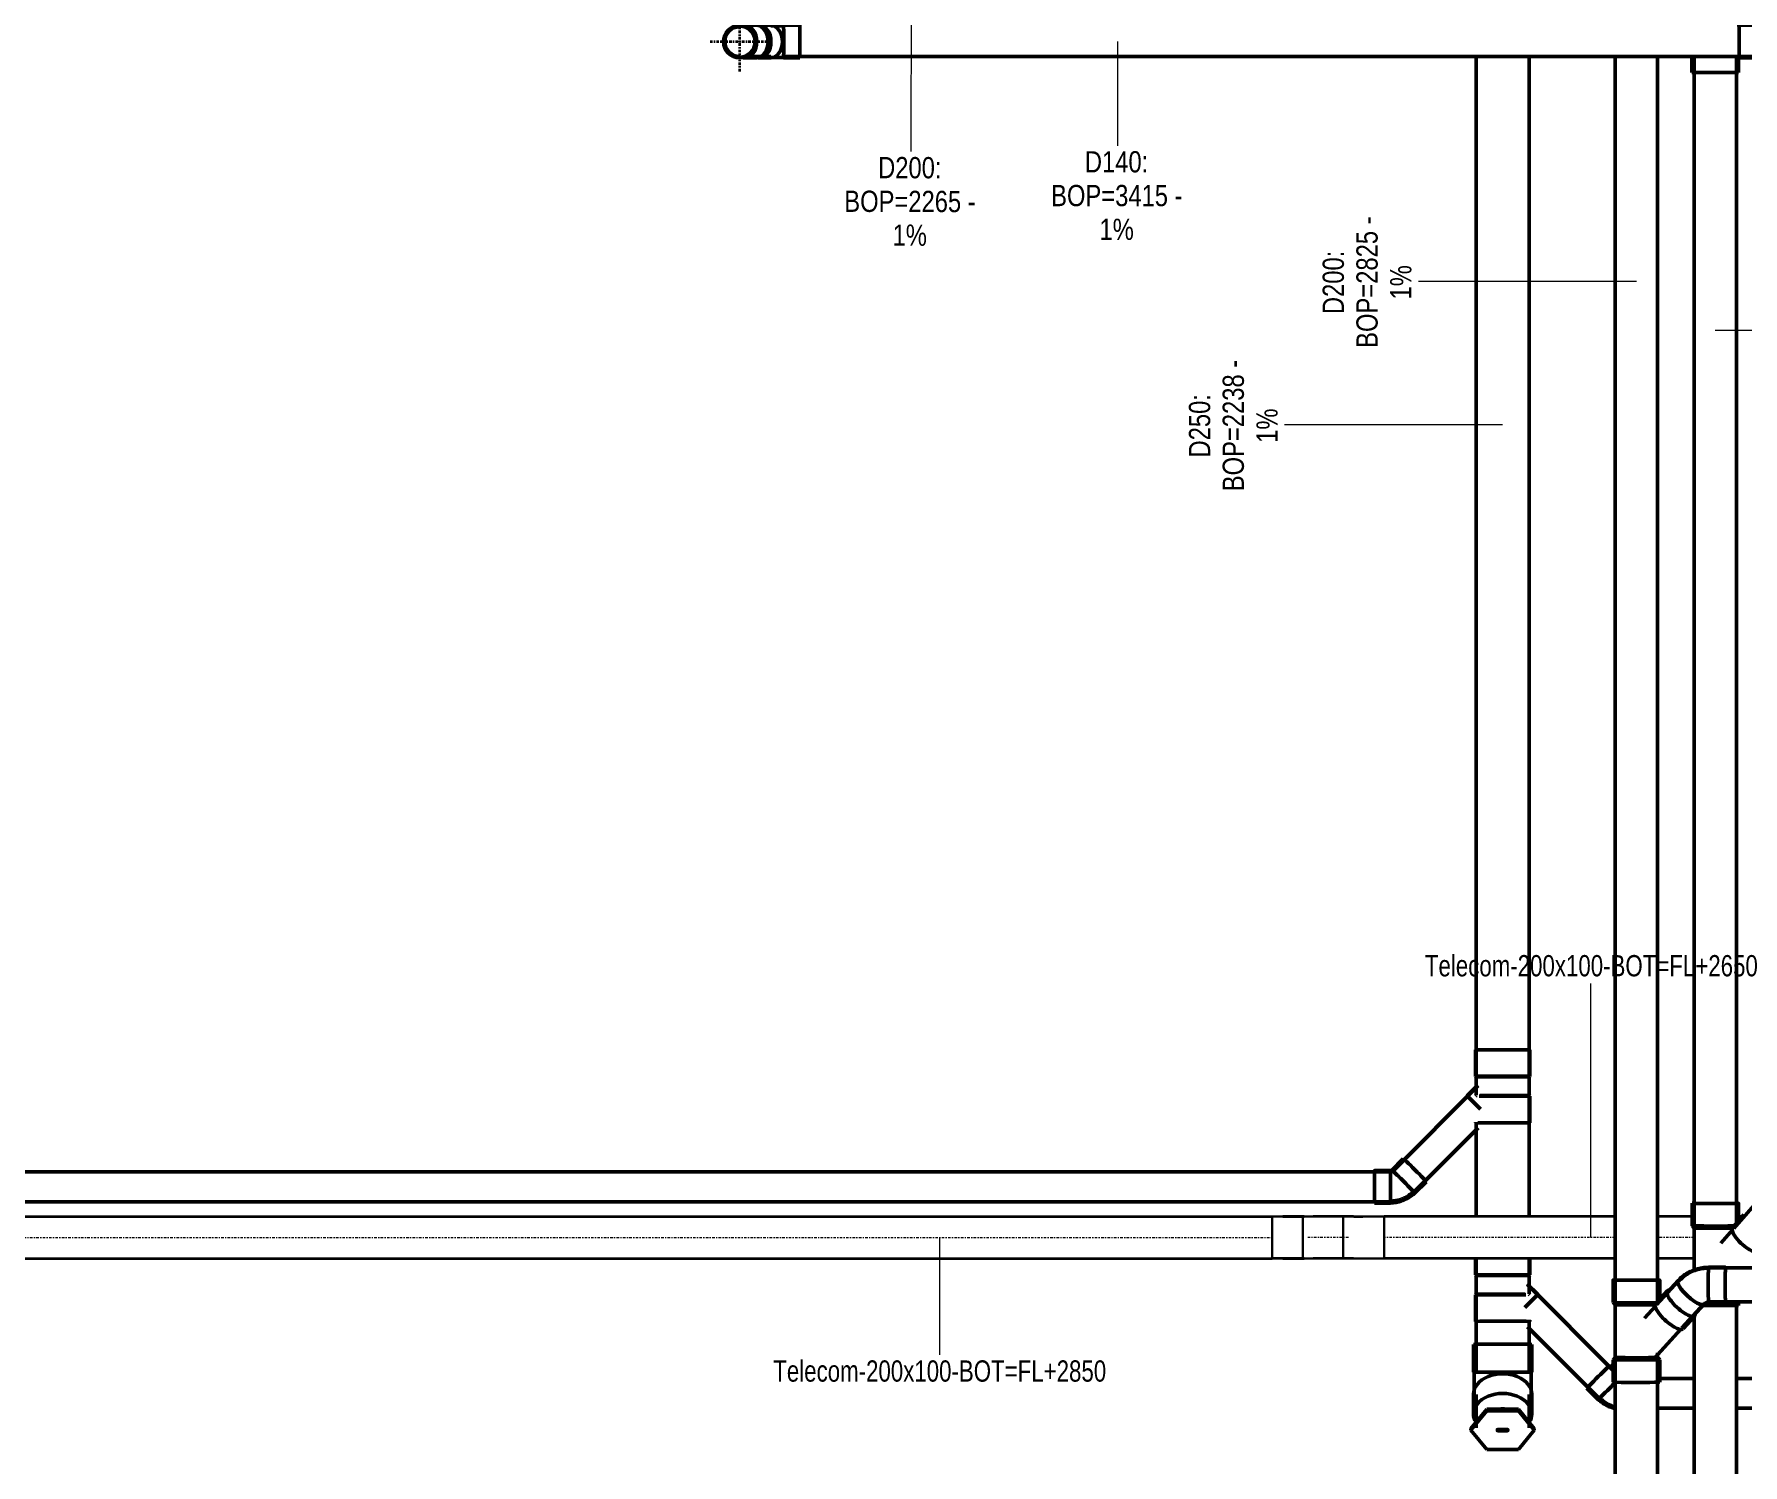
# Model space of a CAD drawing. Header units: millimetres. Extents: x -108050 to 96605, y 58136 to 140997.
# Drawn here: x -50888 to -42849, y 114179 to 120907 of the extents above; entities that cross this region are included whole.
import ezdxf

# ---------------------------------------------------------------- set-up
doc = ezdxf.new("R2010")
doc.units = ezdxf.units.MM
doc.linetypes.add('Center', pattern=[29.999999, 12, -6, 6, -6])
for name, color, linetype, lineweight in [('E-CABL-TRAY', 211, 'Continuous', 25), ('E-CABL-TRAY-CNTR', 211, 'Center', 18), ('E-CABL-TRAY-IDEN', 211, 'Continuous', 9), ('P-PIPE', 3, 'Continuous', 50), ('P-PIPE-CNTR', 3, 'Center', 35), ('P-PIPE-IDEN', 2, 'Continuous', 9)]:
    doc.layers.add(name, color=color, linetype=linetype, lineweight=lineweight)
doc.styles.add('Arial', font='arial.ttf', dxfattribs={"width": 0.8, "height": 100})
doc.styles.add('Arial_2', font='arial.ttf', dxfattribs={"width": 0.75, "height": 100})

# ---------------------------------------------------------------- blocks, each defined once
blk = doc.blocks.new('DSC_uPVC_Elbow_TienPhong - Standard-V5-HẦM')
at = {"layer": 'P-PIPE'}
for p, q in [((-43458.8, 114632.3), (-43474.4, 114647.9)), ((-43582.9, 114539.4), (-43529.1, 114485.7))]:
    blk.add_line(p, q, dxfattribs=at)
at = {"layer": 'P-PIPE', "flags": 128}
for points in [[(-43527.9, 114486.9), (-43523.3, 114482.4), (-43518.5, 114478.2), (-43513.6, 114474.1), (-43508.4, 114470.2), (-43503.2, 114466.6), (-43497.7, 114463.2), (-43492.2, 114459.9), (-43486.5, 114456.9), (-43480.7, 114454.2), (-43475.9, 114452.1)], [(-43522, 114492.8), (-43517.6, 114488.6), (-43513.1, 114484.5), (-43508.4, 114480.7), (-43503.5, 114477), (-43498.5, 114473.6), (-43493.4, 114470.3), (-43488.1, 114467.3), (-43482.8, 114464.4), (-43477.3, 114461.8), (-43472.7, 114459.8)], [(-43475.9, 114452.1), (-43469.9, 114449.8), (-43463.9, 114447.7), (-43457.7, 114445.8), (-43451.5, 114444.2), (-43450, 114443.9)], [(-43472.7, 114459.8), (-43467.1, 114457.6), (-43461.3, 114455.6), (-43455.5, 114453.9), (-43450, 114452.5)]]:
    blk.add_lwpolyline(points, dxfattribs=at)
at = {"layer": 'P-PIPE'}
for centre, start_param, end_param in [((-43528.6, 114593.6), 0.002071, 1.572867), ((-43528.6, 114593.6), 1.572867, 3.141593), ((-43474.9, 114539.9), 1.086162, 1.572867), ((-43474.9, 114539.9), 1.572867, 3.141593), ((-43474.9, 114539.9), 3.143664, 3.309671)]:
    blk.add_ellipse(centre, major_axis=(54.2, 54.2), ratio=0.005, start_param=start_param, end_param=end_param, dxfattribs=at)
blk = doc.blocks.new('DSC_uPVC_Elbow_TienPhong - Standard-1923705-HẦM')
at = {"layer": 'P-PIPE'}
for p, q in [((-44446.5, 115619.2), (-44500.2, 115565.5)), ((-44506.3, 115563), (-44582.3, 115563)), ((-44391.7, 115457), (-44338, 115510.7)), ((-44582.3, 115409.6), (-44506.3, 115409.6))]:
    blk.add_line(p, q, dxfattribs=at)
at = {"layer": 'P-PIPE', "flags": 128}
for points in [[(-44499, 115564.3), (-44499.3, 115564), (-44499.6, 115563.7), (-44500, 115563.5), (-44500.3, 115563.2), (-44500.6, 115563), (-44501, 115562.8), (-44501.3, 115562.6), (-44501.7, 115562.4), (-44502.1, 115562.2), (-44502.4, 115562), (-44502.8, 115561.9), (-44503.2, 115561.8), (-44503.6, 115561.6), (-44504, 115561.5), (-44504.4, 115561.5), (-44504.8, 115561.4), (-44505.2, 115561.3), (-44505.6, 115561.3), (-44506.1, 115561.3), (-44506.3, 115561.3)], [(-44506.3, 115419.6), (-44500.2, 115419.7), (-44494.2, 115420.1), (-44488.1, 115420.7), (-44482.1, 115421.5), (-44476.1, 115422.6), (-44470.2, 115424), (-44464.3, 115425.5), (-44458.5, 115427.3), (-44452.8, 115429.3), (-44447.1, 115431.6), (-44441.6, 115434.1), (-44436.1, 115436.8), (-44430.8, 115439.7), (-44425.6, 115442.8), (-44420.5, 115446.1), (-44415.6, 115449.7), (-44410.8, 115453.4), (-44406.1, 115457.3), (-44401.6, 115461.4), (-44398.9, 115464.1)], [(-44506.3, 115411.2), (-44499.9, 115411.4), (-44493.5, 115411.7), (-44487.1, 115412.4), (-44480.8, 115413.3), (-44474.5, 115414.4), (-44468.2, 115415.8), (-44462, 115417.5), (-44455.9, 115419.4), (-44449.8, 115421.5), (-44443.9, 115423.9), (-44438, 115426.5), (-44432.3, 115429.3), (-44426.7, 115432.4), (-44421.2, 115435.7), (-44415.8, 115439.2), (-44410.6, 115443), (-44405.5, 115446.9), (-44400.6, 115451), (-44395.9, 115455.3), (-44392.9, 115458.2)]]:
    blk.add_lwpolyline(points, dxfattribs=at)
at = {"layer": 'P-PIPE'}
for centre, major_axis, ratio, start_param, end_param in [((-44392.3, 115565), (-54.2, 54.2), 0.019129, 4.724448, 6.295244), ((-44582.3, 115486.3), (0, 76.7), 0.005, 4.734443, 6.684846), ((-44582.3, 115486.3), (0, 70), 0.005, 6.04344, 6.283185), ((-44582.3, 115486.3), (0, 70), 0.005, 5.781641, 5.901576), ((-44582.3, 115486.3), (0, 70), 0.005, 5.519841, 5.639777), ((-44506.3, 115486.3), (0, 76.7), 0.005, 4.734443, 6.305239), ((-44446, 115511.2), (-54.2, 54.2), 0.019129, 4.724448, 6.557044), ((-44446, 115511.2), (-53.1, 53.1), 0.019129, 5.509846, 6.283185), ((-44392.3, 115565), (-54.2, 54.2), 0.019129, 3.153652, 4.724448), ((-44582.3, 115486.3), (0, 76.7), 0.005, 3.163647, 4.734443), ((-44506.3, 115486.3), (0, 76.7), 0.005, 3.163647, 4.734443), ((-44446, 115511.2), (-54.2, 54.2), 0.019129, 3.153652, 4.724448), ((-44446, 115511.2), (-53.1, 53.1), 0.019129, 3.153652, 3.723649), ((-44446, 115511.2), (-54.2, 54.2), 0.019129, 2.961373, 3.141593), ((-44582.3, 115486.3), (0, 76.7), 0.005, 2.739182, 3.141593), ((-44582.3, 115486.3), (0, 70), 0.005, 3.163647, 3.391867), ((-44582.3, 115486.3), (0, 70), 0.005, 3.425446, 3.545381), ((-44582.3, 115486.3), (0, 70), 0.005, 3.687246, 3.807181)]:
    blk.add_ellipse(centre, major_axis=major_axis, ratio=ratio, start_param=start_param, end_param=end_param, dxfattribs=at)
blk = doc.blocks.new('DSC_uPVC_Elbow_TienPhong - Standard-1970369-HẦM')
at = {"layer": 'P-PIPE'}
for p, q in [((-44116.1, 114745.5), (-44116.1, 114614.5)), ((-43842.3, 114614.5), (-43842.3, 114745.5)), ((-44116.1, 114510.5), (-44116.1, 114417.8)), ((-43842.3, 114417.8), (-43842.3, 114510.5))]:
    blk.add_line(p, q, dxfattribs=at)
at = {"layer": 'P-PIPE', "flags": 128}
for points in [[(-44113.1, 114510.5), (-44113.1, 114514.7), (-44113.1, 114519.2), (-44113.1, 114523.8), (-44113.1, 114528.5), (-44113.1, 114533.4), (-44113.1, 114538.4), (-44113.1, 114543.5), (-44113.1, 114548.7), (-44113.1, 114554.1), (-44113.1, 114559.5), (-44113.1, 114565.1), (-44113.1, 114570.7), (-44113.1, 114576.4), (-44113.1, 114582.1), (-44113.1, 114587.9), (-44113.1, 114593.7), (-44113.1, 114599.6), (-44113.1, 114605.5), (-44113.1, 114611.4), (-44113.1, 114614.5)], [(-43845.3, 114614.5), (-43845.3, 114608.6), (-43845.3, 114602.7), (-43845.3, 114596.8), (-43845.3, 114590.9), (-43845.3, 114585.1), (-43845.3, 114579.3), (-43845.3, 114573.6), (-43845.3, 114568), (-43845.3, 114562.4), (-43845.3, 114556.9), (-43845.3, 114551.5), (-43845.3, 114546.2), (-43845.3, 114541), (-43845.3, 114536), (-43845.3, 114531), (-43845.3, 114526.2), (-43845.3, 114521.6), (-43845.3, 114517), (-43845.3, 114512.7), (-43845.3, 114510.5)]]:
    blk.add_lwpolyline(points, dxfattribs=at)
at = {"layer": 'P-PIPE'}
for centre, major_axis, ratio, start_param, end_param in [((-43979.2, 114745.5), (136.9, 0), 0.004558, 0, 3.141593), ((-43979.2, 114614.5), (136.9, 0), 0.004558, 0, 3.141593), ((-43979.2, 114614.5), (136.9, 0), 0.004558, 3.141593, 3.329638), ((-43979.2, 114510.5), (136.9, 0), 0.707107, 0, 3.141593), ((-43979.2, 114614.5), (133.9, 0), 0.004558, 2.767594, 3.066793), ((-43979.2, 114614.5), (133.9, 0), 0.004558, 0.0748, 0.373999), ((-43979.2, 114614.5), (136.9, 0), 0.004558, 6.09514, 6.283185), ((-43979.2, 114417.8), (136.9, 0), 0.707107, 0, 3.141593), ((-43979.2, 114417.8), (136.9, 0), 0.707107, 3.141593, 3.541892), ((-43979.2, 114417.8), (136.9, 0), 0.707107, 5.882885, 6.283185)]:
    blk.add_ellipse(centre, major_axis=major_axis, ratio=ratio, start_param=start_param, end_param=end_param, dxfattribs=at)
blk = doc.blocks.new('DSC_uPVC_Cap End2-TienPhong - Standard-1970374-HẦM')
at = {"layer": 'P-PIPE'}
for p, q in [((-44128.2, 114349.5), (-44053.7, 114440.7)), ((-44053.7, 114433.7), (-44128.2, 114342.5)), ((-44053.7, 114440.7), (-43904.7, 114440.7)), ((-44053.7, 114440.7), (-44053.7, 114433.7)), ((-43904.7, 114433.7), (-44053.7, 114433.7)), ((-43904.7, 114440.7), (-43830.2, 114349.5)), ((-43904.7, 114440.7), (-43904.7, 114433.7)), ((-43830.2, 114342.5), (-43904.7, 114433.7)), ((-44128.2, 114349.5), (-44128.2, 114342.5)), ((-44128.2, 114342.5), (-44053.7, 114251.2)), ((-43999.2, 114346), (-43959.2, 114346)), ((-43999.2, 114342.5), (-43959.2, 114342.5)), ((-43959.2, 114338.9), (-43999.2, 114338.9)), ((-43904.7, 114251.2), (-43830.2, 114342.5)), ((-43830.2, 114342.5), (-43830.2, 114349.5)), ((-44053.7, 114251.2), (-43904.7, 114251.2))]:
    blk.add_line(p, q, dxfattribs=at)
for centre, start_param, end_param in [((-43999.2, 114342.5), 1.570796, 4.712389), ((-43999.2, 114346), 3.665191, 4.712389), ((-43959.2, 114342.5), 4.712389, 7.853982), ((-43959.2, 114346), 4.712389, 5.759587)]:
    blk.add_ellipse(centre, major_axis=(5, 0), ratio=0.707107, start_param=start_param, end_param=end_param, dxfattribs=at)
blk = doc.blocks.new('DSC_uPVC_Elbow_TienPhong - Standard-2066950-HẦM')
at = {"layer": 'P-PIPE'}
for p, q in [((-42791.2, 120949.1), (-42867.2, 120949.1)), ((-42633.2, 120879.8), (-42686.7, 120917.5)), ((-42867.2, 120795.7), (-42791.2, 120795.7)), ((-42775.1, 120792.1), (-42721.5, 120754.4))]:
    blk.add_line(p, q, dxfattribs=at)
at = {"layer": 'P-PIPE', "flags": 128}
for points in [[(-42687.7, 120916.1), (-42692.5, 120919.4), (-42697.4, 120922.4), (-42702.3, 120925.3), (-42707.4, 120927.9), (-42712.5, 120930.4), (-42717.6, 120932.7), (-42722.8, 120934.9), (-42728.1, 120936.8), (-42733.4, 120938.6), (-42738.8, 120940.2), (-42744.2, 120941.6), (-42749.6, 120942.9), (-42755, 120944), (-42760.5, 120945), (-42766, 120945.8), (-42771.5, 120946.4), (-42777.1, 120946.9), (-42782.6, 120947.2), (-42788.1, 120947.4), (-42791.2, 120947.4)], [(-42692.5, 120909.3), (-42697.1, 120912.4), (-42701.7, 120915.2), (-42706.4, 120918), (-42711.2, 120920.5), (-42716, 120922.8), (-42720.9, 120925), (-42725.9, 120927), (-42730.9, 120928.9), (-42735.9, 120930.6), (-42741.1, 120932.1), (-42746.2, 120933.5), (-42751.4, 120934.7), (-42756.6, 120935.8), (-42761.8, 120936.7), (-42767.1, 120937.5), (-42772.4, 120938.1), (-42777.7, 120938.5), (-42783, 120938.8), (-42788.3, 120939), (-42791.2, 120939)], [(-42791.2, 120797.3), (-42789.9, 120797.3), (-42788.6, 120797.3), (-42787.3, 120797.2), (-42786, 120797), (-42784.8, 120796.9), (-42783.6, 120796.7), (-42782.4, 120796.5), (-42781.3, 120796.2), (-42780.3, 120796), (-42779.3, 120795.7), (-42778.4, 120795.4), (-42777.6, 120795.1), (-42776.8, 120794.8), (-42776.1, 120794.6), (-42775.6, 120794.3), (-42775.1, 120794), (-42774.7, 120793.8), (-42774.4, 120793.7), (-42774.2, 120793.5), (-42774.1, 120793.5)]]:
    blk.add_lwpolyline(points, dxfattribs=at)
at = {"layer": 'P-PIPE'}
for centre, major_axis, ratio, start_param, end_param in [((-42867.2, 120872.4), (0, 76.7), 0.01, 0, 0.401492), ((-42867.2, 120872.4), (0, 76.7), 0.01, 3.923516, 6.27971), ((-42867.2, 120872.4), (0, 70), 0.01, 6.150538, 6.27971), ((-42867.2, 120872.4), (0, 70), 0.01, 5.888739, 6.017911), ((-42867.2, 120872.4), (0, 70), 0.01, 5.626939, 5.756112), ((-42867.2, 120872.4), (0, 70), 0.01, 5.236311, 5.494312), ((-42791.2, 120872.4), (0, 76.7), 0.01, 3.923516, 6.27971), ((-42730.9, 120854.8), (44.2, 62.7), 0.507022, 4.098609, 6.504285), ((-42730.9, 120854.8), (43.2, 61.3), 0.507022, 5.669405, 6.258454), ((-42867.2, 120872.4), (0, 70), 0.01, 3.926625, 4.185315), ((-42867.2, 120872.4), (0, 70), 0.01, 4.974353, 5.232513), ((-42867.2, 120872.4), (0, 70), 0.01, 4.188583, 4.447115), ((-42867.2, 120872.4), (0, 70), 0.01, 4.712427, 4.970713), ((-42867.2, 120872.4), (0, 70), 0.01, 4.45051, 4.708914), ((-42730.9, 120854.8), (43.2, 61.3), 0.507022, 3.313211, 5.669405), ((-42677.4, 120817.1), (44.2, 62.7), 0.507022, 4.098609, 6.324585), ((-42867.2, 120872.4), (0, 76.7), 0.01, 2.740208, 3.923516), ((-42867.2, 120872.4), (0, 70), 0.01, 3.141593, 3.399917), ((-42867.2, 120872.4), (0, 70), 0.01, 3.532544, 3.661716), ((-42867.2, 120872.4), (0, 70), 0.01, 3.794344, 3.923516), ((-42791.2, 120872.4), (0, 76.7), 0.01, 3.138118, 3.923516), ((-42730.9, 120854.8), (44.2, 62.7), 0.507022, 3.051411, 4.098609), ((-42677.4, 120817.1), (44.2, 62.7), 0.507022, 3.051411, 4.098609)]:
    blk.add_ellipse(centre, major_axis=major_axis, ratio=ratio, start_param=start_param, end_param=end_param, dxfattribs=at)
blk = doc.blocks.new('DSC_uPVC_Elbow_TienPhong - Standard-2067030-HẦM')
at = {"layer": 'P-PIPE'}
for p, q in [((-43153.4, 115046.6), (-43204.9, 114990.1)), ((-42930.8, 115108.6), (-43010.7, 115108.6)), ((-43082.1, 114878.3), (-43030.7, 114934.8)), ((-43010.7, 114942.6), (-42930.8, 114942.6))]:
    blk.add_line(p, q, dxfattribs=at)
at = {"layer": 'P-PIPE', "flags": 128}
for points in [[(-43010.7, 115107.9), (-43018.1, 115107.8), (-43025.4, 115107.3), (-43032.6, 115106.7), (-43039.9, 115105.7), (-43047.1, 115104.5), (-43054.3, 115103), (-43061.4, 115101.3), (-43068.4, 115099.3), (-43075.4, 115097), (-43082.3, 115094.4), (-43089, 115091.6), (-43095.7, 115088.6), (-43102.3, 115085.2), (-43108.7, 115081.7), (-43115, 115077.9), (-43121.1, 115073.8), (-43127.1, 115069.5), (-43132.9, 115064.9), (-43138.6, 115060.2), (-43144, 115055.2), (-43149.2, 115049.9), (-43152.9, 115046.1)], [(-43010.7, 115104.1), (-43017.9, 115104), (-43025.1, 115103.6), (-43032.2, 115102.9), (-43039.3, 115102), (-43046.4, 115100.8), (-43053.4, 115099.4), (-43060.4, 115097.7), (-43067.3, 115095.7), (-43074.1, 115093.4), (-43080.9, 115090.9), (-43087.5, 115088.2), (-43094.1, 115085.2), (-43100.5, 115081.9), (-43106.8, 115078.4), (-43113, 115074.7), (-43119, 115070.7), (-43124.9, 115066.5), (-43130.6, 115062), (-43136.1, 115057.4), (-43141.4, 115052.5), (-43146.5, 115047.3), (-43150.1, 115043.5)], [(-43031.3, 114935.3), (-43030.7, 114935.9), (-43030.2, 114936.4), (-43029.6, 114937), (-43028.9, 114937.5), (-43028.2, 114938), (-43027.4, 114938.6), (-43026.6, 114939.1), (-43025.8, 114939.6), (-43024.9, 114940.1), (-43024, 114940.5), (-43023, 114941), (-43022, 114941.4), (-43020.9, 114941.8), (-43019.9, 114942.1), (-43018.7, 114942.4), (-43017.6, 114942.7), (-43016.4, 114942.9), (-43015.3, 114943.1), (-43014.1, 114943.2), (-43012.8, 114943.3), (-43011.6, 114943.4), (-43010.7, 114943.4)]]:
    blk.add_lwpolyline(points, dxfattribs=at)
at = {"layer": 'P-PIPE'}
for centre, major_axis, ratio, start_param, end_param in [((-43092.1, 114990.7), (-61.4, 55.9), 0.296951, 6.176248, 8.105968), ((-43092.1, 114990.7), (-60.8, 55.4), 0.296951, 0, 0.251987), ((-43010.7, 115025.6), (0, 83), 0.01, 0.791324, 1.961129), ((-43010.7, 115025.6), (0, 83), 0.01, 6.149919, 7.066693), ((-42930.8, 115025.6), (0, 83), 0.01, 6.091392, 8.244314), ((-42930.8, 115025.6), (0, 80), 0.01, 0.587583, 0.652132), ((-42930.8, 115025.6), (0, 80), 0.01, 0.325783, 0.457245), ((-42930.8, 115025.6), (0, 80), 0.01, 0, 0.236948), ((-43092.1, 114990.7), (-60.8, 55.4), 0.296951, 0.251987, 3.00088), ((-43010.7, 115025.6), (0, 83), 0.01, 1.961129, 2.353306), ((-43010.7, 115025.6), (0, 83), 0.01, 2.36298, 3.270126), ((-42930.8, 115025.6), (0, 83), 0.01, 1.961129, 3.381635), ((-42930.8, 115025.6), (0, 80), 0.01, 2.484728, 2.55164), ((-43092.1, 114990.7), (-61.4, 55.9), 0.296951, 1.822783, 3.141593), ((-42930.8, 115025.6), (0, 80), 0.01, 2.681978, 2.813439), ((-42930.8, 115025.6), (0, 80), 0.01, 2.911509, 3.141593)]:
    blk.add_ellipse(centre, major_axis=major_axis, ratio=ratio, start_param=start_param, end_param=end_param, dxfattribs=at)
blk = doc.blocks.new('DSC_uPVC_Elbow_TienPhong - Standard-V87-HẦM')
at = {"layer": 'P-PIPE'}
for p, q in [((-47422.5, 120949.1), (-47476, 120949.1)), ((-47286.3, 120949.1), (-47362.3, 120949.1)), ((-47476, 120795.7), (-47422.5, 120795.7)), ((-47362.3, 120795.7), (-47286.3, 120795.7))]:
    blk.add_line(p, q, dxfattribs=at)
at = {"layer": 'P-PIPE', "flags": 128}
for points in [[(-47422.5, 120947.4), (-47420.1, 120947.4), (-47417.5, 120947.4), (-47414.8, 120947.4), (-47412.1, 120947.4), (-47409.3, 120947.4), (-47406.4, 120947.4), (-47403.4, 120947.4), (-47400.4, 120947.4), (-47397.3, 120947.4), (-47394.2, 120947.4), (-47390.9, 120947.4), (-47387.7, 120947.4), (-47384.4, 120947.4), (-47381.1, 120947.4), (-47377.7, 120947.4), (-47374.3, 120947.4), (-47370.9, 120947.4), (-47367.5, 120947.4), (-47364.1, 120947.4), (-47362.3, 120947.4)], [(-47362.3, 120797.3), (-47365.7, 120797.3), (-47369.2, 120797.3), (-47372.6, 120797.3), (-47376, 120797.3), (-47379.4, 120797.3), (-47382.7, 120797.3), (-47386, 120797.3), (-47389.3, 120797.3), (-47392.5, 120797.3), (-47395.7, 120797.3), (-47398.8, 120797.3), (-47401.9, 120797.3), (-47404.9, 120797.3), (-47407.8, 120797.3), (-47410.7, 120797.3), (-47413.5, 120797.3), (-47416.2, 120797.3), (-47418.8, 120797.3), (-47421.3, 120797.3), (-47422.5, 120797.3)]]:
    blk.add_lwpolyline(points, dxfattribs=at)
at = {"layer": 'P-PIPE'}
for centre, major_axis, ratio, start_param, end_param in [((-47476, 120872.4), (0, 76.7), 0.710633, 0, 0.128628), ((-47476, 120872.4), (0, 76.7), 0.710633, 3.141593, 6.283185), ((-47422.5, 120872.4), (0, 76.7), 0.710633, 3.141593, 6.283185), ((-47362.3, 120872.4), (0, 76.7), 0.01, 0, 0.167908), ((-47362.3, 120872.4), (0, 76.7), 0.01, 3.141593, 6.283185), ((-47362.3, 120872.4), (0, 75), 0.01, 5.890486, 6.283185), ((-47286.3, 120872.4), (0, 76.7), 0.01, 3.141593, 6.283185), ((-47476, 120872.4), (0, 76.7), 0.710633, 3.012965, 3.141593), ((-47362.3, 120872.4), (0, 76.7), 0.01, 2.973684, 3.141593), ((-47362.3, 120872.4), (0, 75), 0.01, 3.141593, 3.534292)]:
    blk.add_ellipse(centre, major_axis=major_axis, ratio=ratio, start_param=start_param, end_param=end_param, dxfattribs=at)
blk = doc.blocks.new('DSC_uPVC_Elbow_TienPhong - Standard-V88-HẦM')
at = {"layer": 'P-PIPE'}
for p, q in [((-47489.9, 120949.1), (-47543.3, 120949.1)), ((-47543.3, 120795.7), (-47489.9, 120795.7))]:
    blk.add_line(p, q, dxfattribs=at)
at = {"layer": 'P-PIPE', "flags": 128}
for points in [[(-47611.2, 120933.8), (-47608.7, 120935.5), (-47606.2, 120937.1), (-47603.6, 120938.5), (-47600.9, 120939.9), (-47598.2, 120941.1), (-47595.4, 120942.3), (-47592.6, 120943.3), (-47589.7, 120944.2), (-47586.8, 120945), (-47583.9, 120945.7), (-47580.9, 120946.3), (-47578, 120946.7), (-47575, 120947.1), (-47572, 120947.3), (-47569, 120947.4)], [(-47568.1, 120947.4), (-47567.9, 120947.4), (-47567.6, 120947.4), (-47567.1, 120947.4), (-47566.5, 120947.4), (-47565.7, 120947.4), (-47564.8, 120947.4), (-47563.8, 120947.4), (-47562.7, 120947.4), (-47561.4, 120947.4)], [(-47555.1, 120947.4), (-47553.2, 120947.4), (-47551.2, 120947.4), (-47549.1, 120947.4), (-47546.9, 120947.4), (-47544.5, 120947.4), (-47543.3, 120947.4)], [(-47571.2, 120797.4), (-47574.2, 120797.6), (-47577.2, 120797.9), (-47580.1, 120798.3), (-47583.1, 120798.8), (-47586, 120799.5), (-47588.9, 120800.3), (-47591.8, 120801.1), (-47594.6, 120802.1), (-47597.4, 120803.3), (-47600.2, 120804.5), (-47602.8, 120805.8), (-47605.5, 120807.3), (-47608, 120808.8), (-47610.6, 120810.4)], [(-47562.1, 120797.3), (-47563.3, 120797.3), (-47564.3, 120797.3), (-47565.3, 120797.3), (-47566.1, 120797.3), (-47566.8, 120797.3), (-47567.4, 120797.3), (-47567.8, 120797.3), (-47568, 120797.3), (-47568.2, 120797.3)], [(-47543.3, 120797.3), (-47545.7, 120797.3), (-47548, 120797.3), (-47550.1, 120797.3), (-47552.2, 120797.3), (-47554.1, 120797.3), (-47555.5, 120797.3)]]:
    blk.add_lwpolyline(points, dxfattribs=at)
at = {"layer": 'P-PIPE'}
for centre, radius, start, end in [((-47568.2, 120872.4), 76.7, 90, 270), ((-47568.8, 120872.4), 70, 90, 270), ((-47568.2, 120872.4), 76.7, 270, 90)]:
    blk.add_arc(centre, radius, start, end, dxfattribs=at)
for centre, major_axis, start_param, end_param in [((-47543.3, 120872.4), (0, 76.7), 0, 0.177963), ((-47543.3, 120872.4), (0, 76.7), 3.141593, 6.283185), ((-47543.3, 120872.4), (0, 75), 4.712389, 6.283294), ((-47489.9, 120872.4), (0, 76.7), 3.141593, 6.283185), ((-47543.3, 120872.4), (0, 75), 3.141484, 4.712389), ((-47543.3, 120872.4), (0, 76.7), 2.96363, 3.141593)]:
    blk.add_ellipse(centre, major_axis=major_axis, ratio=0.710633, start_param=start_param, end_param=end_param, dxfattribs=at)
blk = doc.blocks.new('E_Channel Vertical Outside Bend_std_ - Standard-2127856-HẦM')
at = {"layer": 'E-CABL-TRAY'}
for p, q in [((-90971, 96836.5), (-90971, 96839)), ((-90971, 96839), (-90927.7, 96839)), ((-90927.7, 96836.5), (-90971, 96836.5)), ((-90827.7, 96839), (-90927.7, 96839)), ((-90927.7, 96836.5), (-90827.7, 96836.5)), ((-90922.2, 96641.6), (-90922.2, 96836.5)), ((-90827.7, 96839), (-90777.7, 96839)), ((-90827.7, 96836.5), (-90777.7, 96836.5)), ((-90777.7, 96839), (-90777.7, 96836.5)), ((-90777.7, 96836.5), (-90777.7, 96641.6)), ((-90971, 96639), (-90971, 96641.6)), ((-90971, 96641.6), (-90927.7, 96641.6)), ((-90927.7, 96639), (-90971, 96639)), ((-90827.7, 96641.6), (-90927.7, 96641.6)), ((-90927.7, 96639), (-90827.7, 96639)), ((-90827.7, 96641.6), (-90777.7, 96641.6)), ((-90777.7, 96639), (-90827.7, 96639)), ((-90777.7, 96641.6), (-90777.7, 96639))]:
    blk.add_line(p, q, dxfattribs=at)
blk = doc.blocks.new('E_Channel Vertical Inside Bend_std_ - Standard-2127860-HẦM')
at = {"layer": 'E-CABL-TRAY'}
for p, q in [((-91304.5, 96836.5), (-91304.5, 96839)), ((-91304.5, 96839), (-91254.5, 96839)), ((-91304.5, 96641.6), (-91304.5, 96836.5)), ((-91254.5, 96836.5), (-91304.5, 96836.5)), ((-91254.5, 96839), (-91204.5, 96839)), ((-91204.5, 96836.5), (-91254.5, 96836.5)), ((-91204.5, 96839), (-91161.2, 96839)), ((-91161.2, 96836.5), (-91204.5, 96836.5)), ((-91161.2, 96839), (-91161.2, 96836.5)), ((-91112.4, 96836.5), (-91112.4, 96641.6)), ((-91304.5, 96639), (-91304.5, 96641.6)), ((-91304.5, 96641.6), (-91254.5, 96641.6)), ((-91254.5, 96639), (-91304.5, 96639)), ((-91254.5, 96641.6), (-91204.5, 96641.6)), ((-91204.5, 96639), (-91254.5, 96639)), ((-91161.2, 96641.6), (-91204.5, 96641.6)), ((-91161.2, 96639), (-91204.5, 96639)), ((-91161.2, 96641.6), (-91161.2, 96639))]:
    blk.add_line(p, q, dxfattribs=at)

msp = doc.modelspace()

# ---------------------------------------------------------------- linework, layer by layer
at = {"layer": 'E-CABL-TRAY'}
for p, q in [((-51628.1, 115348.6), (-45063.5, 115348.6)), ((-51628.1, 115346), (-45063.5, 115346)), ((-45063.5, 115348.6), (-45063.5, 115148.6)), ((-44918.9, 115151.1), (-44918.9, 115346)), ((-44870.2, 115346), (-44870.2, 115348.6)), ((-44680, 115348.6), (-44870.2, 115348.6)), ((-44680, 115346), (-44870.2, 115346)), ((-44728.7, 115346), (-44728.7, 115151.1)), ((-44680, 115348.6), (-44680, 115346)), ((-44536.7, 115148.6), (-44536.7, 115348.6)), ((-43449.7, 115348.6), (-44536.7, 115348.6)), ((-43449.7, 115346), (-44536.7, 115346)), ((-43087.9, 115348.6), (-43250.2, 115348.6)), ((-43087.9, 115346), (-43250.2, 115346)), ((-42849.9, 115348.6), (-42868.7, 115348.6)), ((-42852.1, 115346), (-42868.7, 115346)), ((-51628.1, 115151.1), (-45063.5, 115151.1)), ((-51628.1, 115148.6), (-45063.5, 115148.6)), ((-44870.2, 115148.6), (-44870.2, 115151.1)), ((-44680, 115151.1), (-44870.2, 115151.1)), ((-44680, 115148.6), (-44870.2, 115148.6)), ((-44680, 115151.1), (-44680, 115148.6)), ((-43449.8, 115151.1), (-44536.7, 115151.1)), ((-43449.8, 115148.6), (-44536.7, 115148.6)), ((-43078.3, 115151.1), (-43250.1, 115151.1)), ((-43078.3, 115148.6), (-43250.1, 115148.6))]:
    msp.add_line(p, q, dxfattribs=at)
at = {"layer": 'E-CABL-TRAY-CNTR'}
for p, q in [((-51628.1, 115248.6), (-45063.5, 115248.6)), ((-44705, 115248.6), (-44895.2, 115248.6)), ((-43449.8, 115248.6), (-44536.7, 115248.6)), ((-43078.3, 115248.6), (-43250.1, 115248.6))]:
    msp.add_line(p, q, dxfattribs=at)
at = {"layer": 'E-CABL-TRAY-IDEN'}
for p, q in [((-43563.4, 115248.6), (-43563.4, 116443)), ((-46629.3, 115248.6), (-46629.3, 114695.9))]:
    msp.add_line(p, q, dxfattribs=at)
at = {"layer": 'P-PIPE'}
for p, q in [((-47538.5, 120802.4), (-47422.5, 120802.4)), ((-47362.3, 120802.4), (-42791.2, 120802.4)), ((-44104.2, 120802.4), (-44104.2, 116006)), ((-43854.2, 116006), (-43854.2, 120802.4)), ((-43450, 120802.4), (-43450, 114941.6)), ((-43250, 114947.4), (-43250, 120802.4)), ((-43088.2, 120802.4), (-43088.2, 120727.9)), ((-43078.6, 120802.4), (-43078.6, 115302.8)), ((-42878.6, 115315.8), (-42878.6, 120802.4)), ((-42869, 120727.9), (-42869, 120802.4)), ((-44106.7, 116131), (-44106.7, 116006)), ((-43851.7, 116006), (-43851.7, 116131)), ((-44106.7, 116006), (-44104.2, 116003)), ((-43854.2, 116003), (-43851.7, 116006)), ((-44095.4, 115960.8), (-44495.5, 115560.7)), ((-44095.4, 115964.3), (-44145.7, 115914)), ((-44104.2, 116003), (-44104.2, 115917.4)), ((-43854.2, 115915.5), (-43854.2, 116003)), ((-44104.2, 115915.5), (-44106.7, 115912.5)), ((-43851.7, 115912.5), (-43854.2, 115915.5)), ((-43854.2, 115348.6), (-43854.2, 115912.5)), ((-43851.7, 115787.5), (-43851.7, 115912.5)), ((-44106.7, 115788.9), (-44106.7, 115787.5)), ((-44104.2, 115790.4), (-44104.2, 115348.6)), ((-44396.5, 115461.7), (-44094.7, 115763.6)), ((-44506.3, 115556.3), (-51628, 115556.3)), ((-51628.1, 115416.3), (-44506.3, 115416.3)), ((-43087.9, 115409), (-43087.9, 115303)), ((-42762.1, 115438.5), (-42890.7, 115291)), ((-42868.7, 115327.1), (-42868.7, 115409)), ((-43087.9, 115303), (-43078.3, 115292.9)), ((-43078.3, 115292.9), (-43078.3, 115095.6)), ((-42895.8, 115285.2), (-42951.9, 115220.9)), ((-42899.4, 115284.3), (-42898.4, 115274.5)), ((-42843.6, 115356.8), (-42896.5, 115296.1)), ((-44106.7, 115148.6), (-44106.7, 115072.2)), ((-44104.2, 115148.6), (-44104.2, 115072.2)), ((-43854.2, 115072.2), (-43854.2, 115148.6)), ((-43851.7, 115072.2), (-43851.7, 115148.6)), ((-44106.7, 115072.2), (-44104.2, 115069.2)), ((-44104.2, 115069.2), (-44104.2, 114981.7)), ((-43854.2, 115069.2), (-43851.7, 115072.2)), ((-43854.2, 114983), (-43854.2, 115069.2)), ((-43459.3, 115047.8), (-43459.3, 114941.8)), ((-43151.2, 115044.5), (-43254.4, 114931.2)), ((-43240.1, 114958.2), (-43240.1, 115047.8)), ((-38819.7, 115105.6), (-43010.7, 115105.6)), ((-44104.2, 114981.7), (-44106.7, 114978.7)), ((-44106.7, 114978.7), (-44106.7, 114853.7)), ((-44104.2, 114978.7), (-44104.2, 114614.5)), ((-43812.7, 114980.2), (-43863, 115030.5)), ((-43458.8, 114622.8), (-43862.7, 115026.7)), ((-43851.7, 114978.7), (-43854.2, 114981.7)), ((-43204.9, 114997.1), (-43260.1, 114936.4)), ((-43459.3, 114941.8), (-43449.7, 114931.7)), ((-43449.7, 114931.7), (-43449.7, 114683.7)), ((-43259.7, 114925.4), (-43311.2, 114868.9)), ((-43262.4, 114928.2), (-43261.8, 114917.9)), ((-43136.1, 114823.5), (-43032.9, 114936.8)), ((-43010.7, 114945.6), (-38819.7, 114945.6)), ((-42878.6, 109468), (-42878.6, 114945.7)), ((-42868.7, 114928.8), (-42868.7, 114945.7)), ((-43862.6, 114828.6), (-43524.4, 114490.4)), ((-43854.2, 114614.5), (-43854.2, 114861.4)), ((-43851.7, 114853.7), (-43851.7, 114859.9)), ((-43266.9, 114679.8), (-43141.4, 114817.7)), ((-43148.7, 114814.9), (-43138.4, 114815.2)), ((-43130.4, 114818.3), (-43075.2, 114879)), ((-43078.6, 114875.4), (-43078.6, 109468)), ((-43449.7, 114683.7), (-43459.3, 114673.6)), ((-43459.3, 114673.6), (-43459.3, 114567.6)), ((-43450, 114673.6), (-43450, 109467.1)), ((-43250, 109467.1), (-43250, 114673.6)), ((-43249.7, 114683.7), (-43249.7, 114705.7)), ((-43240.1, 114673.6), (-43249.7, 114683.7)), ((-43240.1, 114567.6), (-43240.1, 114673.6)), ((-43078.6, 114584.9), (-43240.8, 114584.9)), ((-42687, 114584.9), (-42878.6, 114584.9)), ((-44104.2, 114510.5), (-44104.2, 114353.7)), ((-43854.2, 114353.7), (-43854.2, 114510.5)), ((-43250, 114444.9), (-43078.6, 114444.9)), ((-42878.6, 114444.9), (-42687, 114444.9))]:
    msp.add_line(p, q, dxfattribs=at)
at = {"layer": 'P-PIPE', "lineweight": 35}
for start, end in [(0, 180), (180, 0)]:
    msp.add_arc((-47568.2, 120872.4), 70, start, end, dxfattribs=at)
at = {"layer": 'P-PIPE'}
for centre, major_axis, ratio, start_param, end_param in [((-42978.6, 120727.9), (109.6, 0), 0.007, 3.141593, 6.283185), ((-43979.2, 116131), (-127.5, 0), 0.004558, 4.709876, 6.280672), ((-43979.2, 116131), (-127.5, 0), 0.004558, 3.141593, 4.709876), ((-43979.2, 116131), (125, 0), 0.004558, 0.475352, 0.521086), ((-43979.2, 116006), (-127.5, 0), 0.004558, 4.709876, 6.280672), ((-43979.2, 116006), (127.5, 0), 0.004558, 3.141593, 3.217279), ((-43979.2, 116006), (127.5, 0), 0.004558, 0, 1.568283), ((-43979.2, 116006), (127.5, 0), 0.004558, 6.207317, 6.280672), ((-43979.2, 116003), (125, 0), 0.004558, 0, 3.13908), ((-44094.5, 115862.8), (-51.3, 51.3), 0.005, 4.713835, 6.283185), ((-44094.5, 115862.8), (-51.3, 51.3), 0.005, 0.001446, 0.263245), ((-44094.5, 115862.8), (-51.3, 51.3), 0.005, 4.495973, 4.713835), ((-43979.2, 115912.5), (127.5, 0), 0.004558, 1.568283, 2.615481), ((-43979.2, 115915.5), (125, 0), 0.004558, 0, 2.593224), ((-43979.2, 115912.5), (-127.5, 0), 0.004558, 3.141593, 4.709876), ((-43979.2, 115787.5), (-127.5, 0), 0.004558, 4.709876, 5.8767), ((-43979.2, 115787.5), (127.5, 0), 0.004558, 0, 1.568283), ((-43979.2, 115787.5), (125, 0), 0.004558, 0, 0.259286), ((-43979.2, 115787.5), (127.5, 0), 0.004558, 6.132866, 6.280672), ((-42978.3, 115409), (109.6, 0), 0.007, 2.743876, 3.141593), ((-42978.3, 115409), (109.6, 0), 0.007, 3.154226, 4.201424), ((-42978.3, 115409), (100, 0), 0.007, 3.416026, 3.564235), ((-42978.3, 115409), (100, 0), 0.007, 3.677825, 4.201424), ((-42978.3, 115409), (109.6, 0), 0.007, 4.201424, 6.692728), ((-42978.3, 115409), (100, 0), 0.007, 4.201424, 6.018409), ((-42978.3, 115409), (100, 0), 0.007, 6.034019, 6.295819), ((-42978.3, 115303), (109.6, 0), 0.007, 3.154226, 4.201424), ((-42978.3, 115292.9), (-100, 0), 0.007, 0.012634, 2.508246), ((-42978.3, 115303), (109.6, 0), 0.007, 4.201424, 5.654097), ((-42830.4, 115238.4), (-66.1, 57.6), 0.350146, 6.171883, 7.48088), ((-42830.4, 115238.4), (-66.1, 57.6), 0.350146, 1.197694, 3.223342), ((-43979.2, 115072.2), (127.5, 0), 0.004558, 1.573309, 3.141593), ((-43979.2, 115072.2), (127.5, 0), 0.004558, 3.144106, 3.217461), ((-43979.2, 115069.2), (125, 0), 0.004558, 0.002513, 3.141593), ((-43979.2, 115072.2), (127.5, 0), 0.004558, 0.002513, 1.573309), ((-43979.2, 115072.2), (127.5, 0), 0.004558, 6.207499, 6.283185), ((-43349.7, 115047.8), (109.6, 0), 0.007, 2.727918, 4.286039), ((-43349.7, 115047.8), (100, 0), 0.007, 3.141593, 3.29569), ((-43349.7, 115047.8), (100, 0), 0.007, 3.50064, 3.559239), ((-43349.7, 115047.8), (100, 0), 0.007, 3.725704, 3.824417), ((-43349.7, 115047.8), (100, 0), 0.007, 3.984671, 4.090995), ((-43349.7, 115047.8), (109.6, 0), 0.007, 4.286039, 6.699015), ((-43349.7, 115047.8), (100, 0), 0.007, 4.243001, 4.286039), ((-43349.7, 115047.8), (100, 0), 0.007, 4.286039, 4.358647), ((-43349.7, 115047.8), (100, 0), 0.007, 4.500931, 4.626974), ((-43349.7, 115047.8), (100, 0), 0.007, 4.758725, 4.895532), ((-43349.7, 115047.8), (100, 0), 0.007, 5.016655, 5.163859), ((-43349.7, 115047.8), (100, 0), 0.007, 5.274986, 5.431511), ((-43349.7, 115047.8), (100, 0), 0.007, 5.533952, 5.698089), ((-43349.7, 115047.8), (100, 0), 0.007, 5.793749, 5.963267), ((-43349.7, 115047.8), (100, 0), 0.007, 6.039167, 6.380434), ((-43979.2, 114978.7), (127.5, 0), 0.004558, 1.573309, 3.141593), ((-43979.2, 114981.7), (125, 0), 0.004558, 0.561747, 3.141593), ((-43979.2, 114978.7), (127.5, 0), 0.004558, 0.548533, 1.573309), ((-43863.9, 114929), (51.3, 51.3), 0.005, 0, 1.56935), ((-43863.9, 114929), (49.5, 49.5), 0.005, 0, 0.260353), ((-43863.9, 114929), (51.3, 51.3), 0.005, 6.01994, 6.281739), ((-43140, 114938), (-64.8, 59), 0.296951, 5.976922, 7.547719), ((-43863.9, 114929), (51.3, 51.3), 0.005, 1.56935, 1.768809), ((-43349.7, 114941.8), (109.6, 0), 0.007, 3.141593, 4.286039), ((-43349.7, 114931.7), (100, 0), 0.007, 3.141593, 5.791317), ((-43349.7, 114941.8), (109.6, 0), 0.007, 4.286039, 5.762021), ((-43195.3, 114877.3), (-64.8, 59), 0.296951, 6.238722, 7.547719), ((-43140, 114938), (-64.8, 59), 0.296951, 1.264533, 3.436327), ((-42978.3, 114928.8), (109.6, 0), 0.007, 4.146201, 4.201424), ((-42978.3, 114928.8), (109.6, 0), 0.007, 4.201424, 6.295819), ((-43979.2, 114853.7), (127.5, 0), 0.004558, 1.573309, 3.141593), ((-43979.2, 114853.7), (127.5, 0), 0.004558, 3.144106, 3.291912), ((-43979.2, 114853.7), (125, 0), 0.004558, 2.882306, 3.141593), ((-43979.2, 114853.7), (127.5, 0), 0.004558, 0.388869, 1.573309), ((-43195.3, 114877.3), (-64.8, 59), 0.296951, 1.264533, 3.141593), ((-43349.7, 114673.6), (109.6, 0), 0.007, 3.141593, 4.286039), ((-43349.7, 114683.7), (100, 0), 0.007, 3.141593, 5.856835), ((-43349.7, 114673.6), (109.6, 0), 0.007, 4.286039, 6.380434), ((-43349.7, 114683.7), (100, 0), 0.007, 5.856835, 6.380434), ((-43349.7, 114567.6), (109.6, 0), 0.007, 3.141593, 4.286039), ((-43349.7, 114567.6), (109.6, 0), 0.007, 4.286039, 6.380434), ((-43979.2, 114353.7), (125, 0), 0.707107, 1.570796, 1.687573), ((-43979.2, 114353.7), (125, 0), 0.707107, 1.454019, 1.570796)]:
    msp.add_ellipse(centre, major_axis=major_axis, ratio=ratio, start_param=start_param, end_param=end_param, dxfattribs=at)
at = {"layer": 'P-PIPE-CNTR'}
for p, q in [((-47568.2, 120732.4), (-47568.2, 121012.4)), ((-47708.2, 120872.4), (-47428.2, 120872.4)), ((-43979.2, 114346), (-43979.2, 114342.5))]:
    msp.add_line(p, q, dxfattribs=at)
at = {"layer": 'P-PIPE-IDEN'}
for p, q in [((-46761.3, 121198.1), (-46763.5, 120355.4)), ((-45791, 120872.4), (-45791, 120382.9)), ((-43350, 119744.6), (-44375.6, 119744.6)), ((-42978.6, 119516), (-41940.2, 119516)), ((-43979.2, 119070.2), (-45004.8, 119070.2))]:
    msp.add_line(p, q, dxfattribs=at)

# ---------------------------------------------------------------- block references
at = {"layer": 'E-CABL-TRAY', "rotation": 180}
for name in ['E_Channel Vertical Outside Bend_std_ - Standard-2127856-HẦM', 'E_Channel Vertical Inside Bend_std_ - Standard-2127860-HẦM']:
    msp.add_blockref(name, (-135841.1, 211987.6), dxfattribs=at)
at = {"layer": 'P-PIPE'}
for name in ['DSC_uPVC_Elbow_TienPhong - Standard-V88-HẦM', 'DSC_uPVC_Elbow_TienPhong - Standard-V87-HẦM', 'DSC_uPVC_Elbow_TienPhong - Standard-2066950-HẦM', 'DSC_uPVC_Elbow_TienPhong - Standard-1923705-HẦM', 'DSC_uPVC_Elbow_TienPhong - Standard-2067030-HẦM', 'DSC_uPVC_Elbow_TienPhong - Standard-1970369-HẦM', 'DSC_uPVC_Elbow_TienPhong - Standard-V5-HẦM', 'DSC_uPVC_Cap End2-TienPhong - Standard-1970374-HẦM']:
    msp.add_blockref(name, (0, 0), dxfattribs=at)

# ---------------------------------------------------------------- texts
at = {"layer": 'E-CABL-TRAY-IDEN', "char_height": 100, "width": 1887.974, "attachment_point": 1, "style": 'Arial_2'}
for s, insert in [('Telecom-200x100-BOT=FL+2650', (-44344.9, 116576.4)), ('Telecom-200x100-BOT=FL+2850', (-47410.8, 114670.3))]:
    msp.add_mtext(s, dxfattribs=dict(at, insert=insert))
at = {"layer": 'P-PIPE-IDEN', "char_height": 100, "attachment_point": 1, "style": 'Arial'}
for s, insert, width in [('D140:', (-45944.6, 120357.2), 365.569), ('BOP=3415 -', (-46103.4, 120198.5), 750.379), ('1%', (-45875.8, 120039.7), 198.818)]:
    msp.add_mtext(s, dxfattribs=dict(at, insert=insert, width=width))
for s, insert, width, rotation in [('D200:', (-46917.3, 120330.1), 365.569, 359.84541), ('BOP=2265 -', (-47076.4, 120171.8), 750.379, 359.84541), ('BOP=2825 -', (-44667.2, 119432.2), 750.379, 90), ('1%', (-46849.3, 120012.4), 198.818, 359.84541), ('D200:', (-44825.9, 119590.9), 365.569, 90), ('1%', (-44508.4, 119659.7), 198.818, 90), ('BOP=2238 -', (-45296.4, 118757.8), 750.379, 90), ('D250:', (-45455.1, 118916.6), 365.569, 90), ('1%', (-45137.6, 118985.4), 198.818, 90)]:
    msp.add_mtext(s, dxfattribs=dict(at, insert=insert, width=width, rotation=rotation))

doc.saveas('drawing.dxf')
